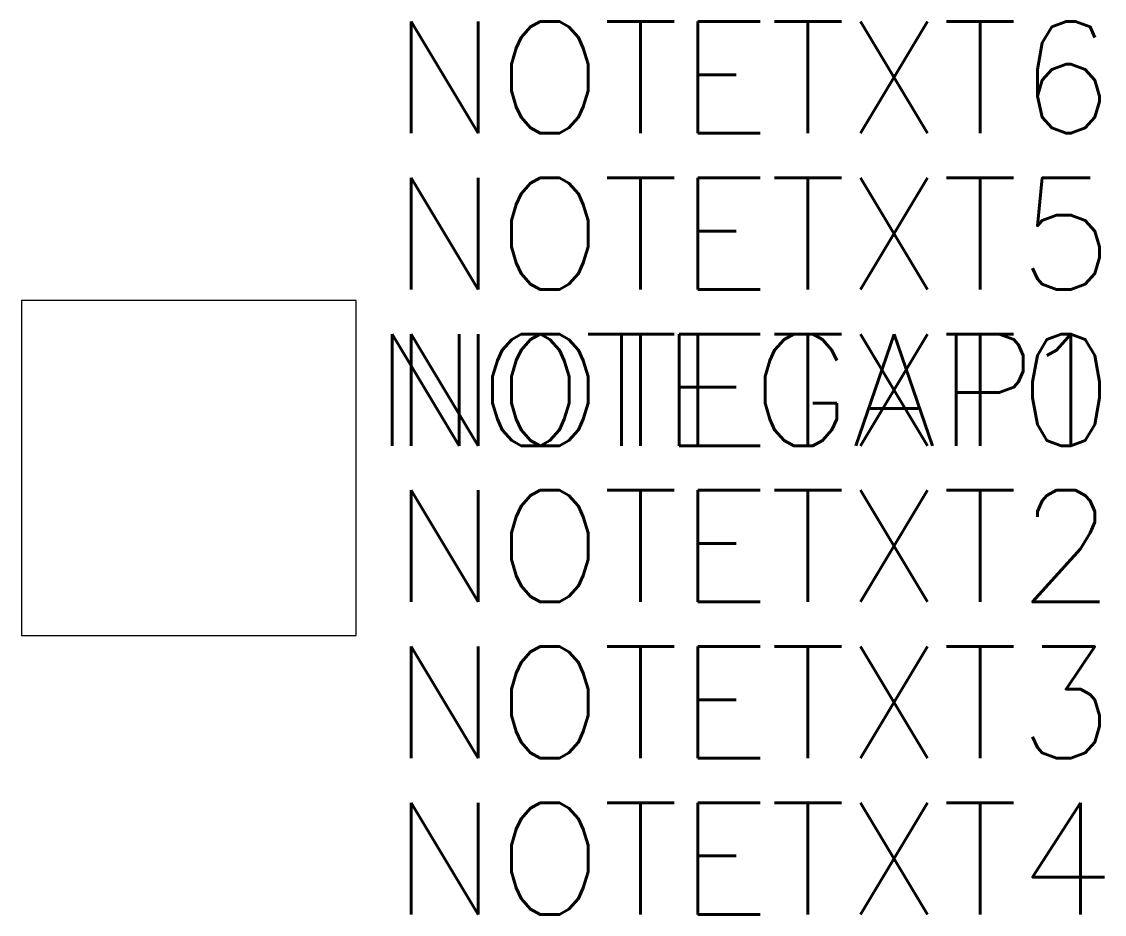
# Model space of a CAD drawing. Extents: x -1.5 to 8.21, y -4 to 4.
import ezdxf
from ezdxf.enums import TextEntityAlignment as Align

# ---------------------------------------------------------------- set-up
doc = ezdxf.new("R2010")
doc.units = 0
doc.header["$MEASUREMENT"] = 0
doc.layers.get('0').update_dxf_attribs({"linetype": 'CONTINUOUS'})
doc.styles.add('SIMPLEX', font='simplex.shx')

msp = doc.modelspace()

# ---------------------------------------------------------------- linework, layer by layer
msp.add_lwpolyline([(1.499999999941792, 1.499999999456729), (-1.499999999941792, 1.499999999456729), (-1.499999999941792, -1.500000000426856), (1.499999999941792, -1.500000000426856)], close=True)

# ---------------------------------------------------------------- texts
at = {"style": 'SIMPLEX'}
for tag, p, s, flags in [('NOTETXT6', (1.82, 3), 'LINE 6 TEXT', 8), ('NOTETXT5', (1.82, 1.6), 'LINE 5 TEXT', 8), ('NOTETXT0', (1.82, 0.2), '', 9)]:
    msp.add_attdef(tag, p, s, height=1, dxfattribs=dict(at, flags=flags))
for tag, p, s in [('NOTEGAP', (1.65, 0.2), '%%u      '), ('NOTETXT1', (1.82, 0.2), '%%uLINE 1 TEXT')]:
    msp.add_attdef(tag, p, s, height=1, dxfattribs=at)
msp.add_attdef('NOTETXT2', text='%%oLINE 2 TEXT', height=1, dxfattribs=at).set_placement((1.82, -0.2), align=Align.TOP_LEFT)
at = {"style": 'SIMPLEX', "flags": 8}
for tag, text, p in [('NOTETXT3', 'LINE 3 TEXT', (1.82, -1.6)), ('NOTETXT4', 'LINE 4 TEXT', (1.82, -3))]:
    msp.add_attdef(tag, text=text, height=1, dxfattribs=at).set_placement(p, align=Align.TOP_LEFT)

doc.saveas('drawing.dxf')
